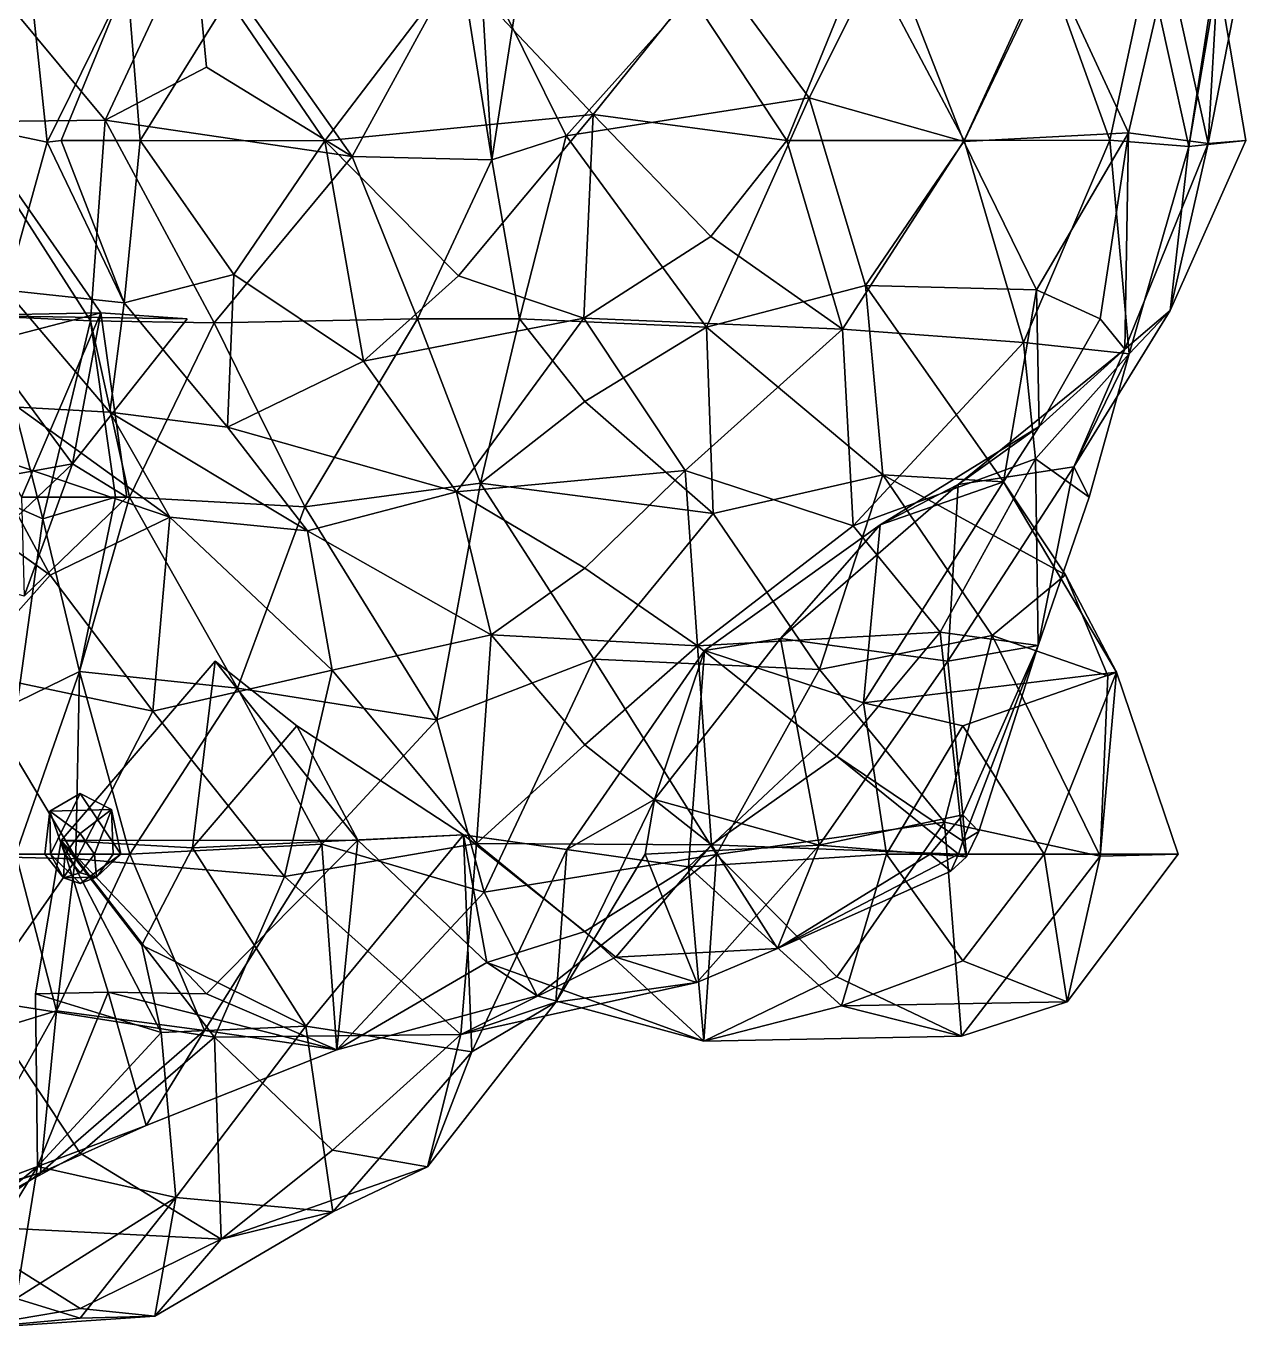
# Model space of a CAD drawing. Extents: x 290034 to 295698, y 4553723 to 4561693.
# Drawn here: x 291414.3 to 291536.2, y 4560765.9 to 4560896.2 of the extents above; entities that cross this region are included whole.
import ezdxf

# ---------------------------------------------------------------- set-up
doc = ezdxf.new("R2010")
doc.units = 0
doc.layers.add('Au_ppm_Pref_-_0_2', color=7, linetype='CONTINUOUS')

msp = doc.modelspace()

# ---------------------------------------------------------------- linework, layer by layer
at = {"layer": 'Au_ppm_Pref_-_0_2'}
for points in [[(291464.56, 4560906.53, 1603.62), (291457.66, 4560902.83, 1597.59), (291460.87, 4560882.8, 1602.89)], [(291464.56, 4560906.53, 1603.62), (291460.87, 4560882.8, 1602.89), (291459.69, 4560902.53, 1609.16)], [(291422.23, 4560886.77, 1595.82), (291431.05, 4560905.6, 1596.09), (291410.88, 4560900.4, 1597.93)], [(291432.34, 4560892.04, 1594.18), (291431.05, 4560905.6, 1596.09), (291422.23, 4560886.77, 1595.82)], [(291431.05, 4560905.6, 1596.09), (291432.34, 4560892.04, 1594.18), (291446.91, 4560883.13, 1596.31)], [(291431.05, 4560905.6, 1596.09), (291446.91, 4560883.13, 1596.31), (291457.66, 4560902.83, 1597.59)], [(291483.16, 4560901.8, 1611.59), (291492.57, 4560888.98, 1612.28), (291500.3, 4560904.43, 1614.29)], [(291500.3, 4560904.43, 1614.29), (291492.57, 4560888.98, 1612.28), (291508.04, 4560884.62, 1615.45)], [(291500.3, 4560904.43, 1614.29), (291508.04, 4560884.62, 1615.45), (291516.58, 4560902.53, 1617.36)], [(291457.66, 4560902.83, 1597.59), (291446.91, 4560883.13, 1596.31), (291460.87, 4560882.8, 1602.89)], [(291480.67, 4560899.36, 1655.04), (291498.04, 4560903.64, 1652.35), (291490.33, 4560884.72, 1654.71)], [(291498.04, 4560903.64, 1652.35), (291508.05, 4560884.72, 1651.17), (291490.33, 4560884.72, 1654.71)], [(291498.04, 4560903.64, 1652.35), (291516.22, 4560902.53, 1649.1), (291508.05, 4560884.72, 1651.17)], [(291396.67, 4560901.01, 1638.07), (291414.53, 4560902.53, 1644.45), (291401.95, 4560887.6, 1641.03)], [(291414.53, 4560902.53, 1644.45), (291416.43, 4560884.57, 1646.39), (291401.95, 4560887.6, 1641.03)], [(291414.53, 4560902.53, 1644.45), (291424.44, 4560900.82, 1650.41), (291416.43, 4560884.57, 1646.39)], [(291444.18, 4560884.68, 1655.48), (291434.5, 4560898.89, 1654.84), (291457.25, 4560901.86, 1655.85)], [(291471, 4560887.33, 1654.74), (291444.18, 4560884.68, 1655.48), (291457.25, 4560901.86, 1655.85)], [(291471, 4560887.33, 1654.74), (291457.25, 4560901.86, 1655.85), (291480.67, 4560899.36, 1655.04)], [(291483.16, 4560901.8, 1611.59), (291459.69, 4560902.53, 1609.16), (291468.28, 4560885.19, 1609.56)], [(291468.28, 4560885.19, 1609.56), (291459.69, 4560902.53, 1609.16), (291460.87, 4560882.8, 1602.89)], [(291483.16, 4560901.8, 1611.59), (291468.28, 4560885.19, 1609.56), (291492.57, 4560888.98, 1612.28)], [(291508.04, 4560884.62, 1615.45), (291524.48, 4560885.5, 1620.81), (291516.58, 4560902.53, 1617.36)], [(291508.05, 4560884.72, 1651.17), (291516.22, 4560902.53, 1649.1), (291522.62, 4560884.77, 1645.82)], [(291516.22, 4560902.53, 1649.1), (291526.44, 4560902.53, 1644.07), (291522.62, 4560884.77, 1645.82)], [(291516.58, 4560902.53, 1617.36), (291524.48, 4560885.5, 1620.81), (291528.43, 4560902.53, 1622.31)], [(291522.62, 4560884.77, 1645.82), (291526.44, 4560902.53, 1644.07), (291530.5, 4560884.11, 1639.61)], [(291528.43, 4560902.53, 1622.31), (291524.48, 4560885.5, 1620.81), (291532.43, 4560884.41, 1627.31)], [(291533.34, 4560902.53, 1639.25), (291530.5, 4560884.11, 1639.61), (291526.44, 4560902.53, 1644.07)], [(291528.43, 4560902.53, 1622.31), (291532.43, 4560884.41, 1627.31), (291535.98, 4560902.53, 1627.37)], [(291530.5, 4560884.11, 1639.61), (291533.34, 4560902.53, 1639.25), (291533.4, 4560901.23, 1633.12)], [(291535.98, 4560902.53, 1627.37), (291532.43, 4560884.41, 1627.31), (291533.4, 4560901.23, 1633.12)], [(291410.88, 4560900.4, 1597.93), (291408, 4560886.59, 1591.91), (291422.23, 4560886.77, 1595.82)], [(291424.44, 4560900.82, 1650.41), (291417.83, 4560884.72, 1651.13), (291416.43, 4560884.57, 1646.39)], [(291424.44, 4560900.82, 1650.41), (291425.73, 4560884.72, 1654.25), (291417.83, 4560884.72, 1651.13)], [(291424.44, 4560900.82, 1650.41), (291434.5, 4560898.89, 1654.84), (291425.73, 4560884.72, 1654.25)], [(291536.21, 4560884.72, 1633.31), (291530.5, 4560884.11, 1639.61), (291533.4, 4560901.23, 1633.12)], [(291532.43, 4560884.41, 1627.31), (291536.21, 4560884.72, 1633.31), (291533.4, 4560901.23, 1633.12)], [(291434.5, 4560898.89, 1654.84), (291444.18, 4560884.68, 1655.48), (291425.73, 4560884.72, 1654.25)], [(291471, 4560887.33, 1654.74), (291480.67, 4560899.36, 1655.04), (291490.33, 4560884.72, 1654.71)], [(291432.34, 4560892.04, 1594.18), (291422.23, 4560886.77, 1595.82), (291446.91, 4560883.13, 1596.31)], [(291468.28, 4560885.19, 1609.56), (291482.3, 4560866.08, 1609.77), (291492.57, 4560888.98, 1612.28)], [(291498.19, 4560870.24, 1613.04), (291492.57, 4560888.98, 1612.28), (291482.3, 4560866.08, 1609.77)], [(291492.57, 4560888.98, 1612.28), (291498.19, 4560870.24, 1613.04), (291508.04, 4560884.62, 1615.45)], [(291412.33, 4560869.77, 1643.4), (291401.95, 4560887.6, 1641.03), (291416.43, 4560884.57, 1646.39)], [(291471, 4560887.33, 1654.74), (291457.54, 4560871.21, 1655.64), (291444.18, 4560884.68, 1655.48)], [(291471, 4560887.33, 1654.74), (291470.07, 4560866.97, 1653.91), (291457.54, 4560871.21, 1655.64)], [(291471, 4560887.33, 1654.74), (291482.73, 4560875.12, 1654.33), (291470.07, 4560866.97, 1653.91)], [(291471, 4560887.33, 1654.74), (291490.33, 4560884.72, 1654.71), (291482.73, 4560875.12, 1654.33)], [(291422.23, 4560886.77, 1595.82), (291408, 4560886.59, 1591.91), (291420.76, 4560866.71, 1591.39)], [(291410.81, 4560867.18, 1585.16), (291420.76, 4560866.71, 1591.39), (291408, 4560886.59, 1591.91)], [(291422.23, 4560886.77, 1595.82), (291420.76, 4560866.71, 1591.39), (291433.12, 4560866.52, 1597.5)], [(291422.23, 4560886.77, 1595.82), (291433.12, 4560866.52, 1597.5), (291446.91, 4560883.13, 1596.31)], [(291409.18, 4560885.58, 1604.15), (291405.37, 4560863.24, 1607.5), (291421.78, 4560867.51, 1604.08)], [(291409.18, 4560885.58, 1604.15), (291421.78, 4560867.51, 1604.08), (291408, 4560867.23, 1597.5)], [(291412.33, 4560869.77, 1643.4), (291416.43, 4560884.57, 1646.39), (291424.11, 4560868.51, 1650.5)], [(291417.83, 4560884.72, 1651.13), (291424.11, 4560868.51, 1650.5), (291416.43, 4560884.57, 1646.39)], [(291424.11, 4560868.51, 1650.5), (291417.83, 4560884.72, 1651.13), (291425.73, 4560884.72, 1654.25)], [(291424.11, 4560868.51, 1650.5), (291425.73, 4560884.72, 1654.25), (291435.08, 4560871.33, 1654.3)], [(291444.18, 4560884.68, 1655.48), (291435.08, 4560871.33, 1654.3), (291425.73, 4560884.72, 1654.25)], [(291444.18, 4560884.68, 1655.48), (291448.03, 4560862.68, 1654), (291435.08, 4560871.33, 1654.3)], [(291444.18, 4560884.68, 1655.48), (291457.54, 4560871.21, 1655.64), (291448.03, 4560862.68, 1654)], [(291468.28, 4560885.19, 1609.56), (291460.87, 4560882.8, 1602.89), (291463.63, 4560866.9, 1606.68)], [(291468.28, 4560885.19, 1609.56), (291463.63, 4560866.9, 1606.68), (291482.3, 4560866.08, 1609.77)], [(291482.73, 4560875.12, 1654.33), (291490.33, 4560884.72, 1654.71), (291495.89, 4560865.89, 1651.51)], [(291490.33, 4560884.72, 1654.71), (291508.05, 4560884.72, 1651.17), (291495.89, 4560865.89, 1651.51)], [(291495.89, 4560865.89, 1651.51), (291508.05, 4560884.72, 1651.17), (291513.99, 4560864.53, 1646.88)], [(291515.3, 4560869.81, 1617.18), (291508.04, 4560884.62, 1615.45), (291498.19, 4560870.24, 1613.04)], [(291524.48, 4560885.5, 1620.81), (291508.04, 4560884.62, 1615.45), (291515.3, 4560869.81, 1617.18)], [(291508.05, 4560884.72, 1651.17), (291522.62, 4560884.77, 1645.82), (291513.99, 4560864.53, 1646.88)], [(291522.62, 4560884.77, 1645.82), (291524.54, 4560863.42, 1640.42), (291513.99, 4560864.53, 1646.88)], [(291521.64, 4560866.9, 1621.44), (291524.48, 4560885.5, 1620.81), (291515.3, 4560869.81, 1617.18)], [(291524.48, 4560885.5, 1620.81), (291521.64, 4560866.9, 1621.44), (291524.12, 4560863.88, 1626.23)], [(291524.54, 4560863.42, 1640.42), (291522.62, 4560884.77, 1645.82), (291530.5, 4560884.11, 1639.61)], [(291532.43, 4560884.41, 1627.31), (291524.48, 4560885.5, 1620.81), (291524.12, 4560863.88, 1626.23)], [(291532.43, 4560884.41, 1627.31), (291524.12, 4560863.88, 1626.23), (291528.64, 4560867.74, 1633.27)], [(291532.43, 4560884.41, 1627.31), (291528.64, 4560867.74, 1633.27), (291536.21, 4560884.72, 1633.31)], [(291536.21, 4560884.72, 1633.31), (291528.64, 4560867.74, 1633.27), (291530.5, 4560884.11, 1639.61)], [(291433.12, 4560866.52, 1597.5), (291453.44, 4560866.9, 1602.41), (291446.91, 4560883.13, 1596.31)], [(291453.44, 4560866.9, 1602.41), (291460.87, 4560882.8, 1602.89), (291446.91, 4560883.13, 1596.31)], [(291530.5, 4560884.11, 1639.61), (291528.64, 4560867.74, 1633.27), (291524.54, 4560863.42, 1640.42)], [(291453.44, 4560866.9, 1602.41), (291463.63, 4560866.9, 1606.68), (291460.87, 4560882.8, 1602.89)], [(291470.07, 4560866.97, 1653.91), (291482.73, 4560875.12, 1654.33), (291495.89, 4560865.89, 1651.51)], [(291434.46, 4560856.09, 1649.8), (291424.11, 4560868.51, 1650.5), (291435.08, 4560871.33, 1654.3)], [(291434.46, 4560856.09, 1649.8), (291435.08, 4560871.33, 1654.3), (291448.03, 4560862.68, 1654)], [(291457.54, 4560871.21, 1655.64), (291470.07, 4560866.97, 1653.91), (291448.03, 4560862.68, 1654)], [(291482.3, 4560866.08, 1609.77), (291499.93, 4560851.33, 1608.83), (291498.19, 4560870.24, 1613.04)], [(291499.93, 4560851.33, 1608.83), (291511.99, 4560850.62, 1615.31), (291498.19, 4560870.24, 1613.04)], [(291498.19, 4560870.24, 1613.04), (291511.99, 4560850.62, 1615.31), (291515.3, 4560869.81, 1617.18)], [(291413.5, 4560858.08, 1639.25), (291412.33, 4560869.77, 1643.4), (291422.69, 4560857.59, 1643.75)], [(291422.69, 4560857.59, 1643.75), (291412.33, 4560869.77, 1643.4), (291424.11, 4560868.51, 1650.5)], [(291515.3, 4560869.81, 1617.18), (291511.99, 4560850.62, 1615.31), (291515.54, 4560856.14, 1621.44)], [(291515.54, 4560856.14, 1621.44), (291521.64, 4560866.9, 1621.44), (291515.3, 4560869.81, 1617.18)], [(291421.78, 4560867.51, 1604.08), (291405.37, 4560863.24, 1607.5), (291413.86, 4560849.08, 1606.78)], [(291421.78, 4560867.51, 1604.08), (291430.42, 4560866.9, 1598.58), (291408, 4560867.23, 1597.5)], [(291421.78, 4560867.51, 1604.08), (291413.86, 4560849.08, 1606.78), (291424.39, 4560849.08, 1603.62)], [(291421.78, 4560867.51, 1604.08), (291424.39, 4560849.08, 1603.62), (291418.95, 4560852.44, 1599.17)], [(291421.78, 4560867.51, 1604.08), (291418.95, 4560852.44, 1599.17), (291430.42, 4560866.9, 1598.58)], [(291422.69, 4560857.59, 1643.75), (291424.11, 4560868.51, 1650.5), (291434.46, 4560856.09, 1649.8)], [(291519.01, 4560852.11, 1633.55), (291524.54, 4560863.42, 1640.42), (291528.64, 4560867.74, 1633.27)], [(291519.01, 4560852.11, 1633.55), (291528.64, 4560867.74, 1633.27), (291524.12, 4560863.88, 1626.23)], [(291408, 4560867.23, 1597.5), (291418.95, 4560852.44, 1599.17), (291394.9, 4560848.06, 1599.74)], [(291430.42, 4560866.9, 1598.58), (291418.95, 4560852.44, 1599.17), (291408, 4560867.23, 1597.5)], [(291409.7, 4560849.71, 1579.78), (291416.01, 4560846.92, 1586.23), (291410.81, 4560867.18, 1585.16)], [(291416.01, 4560846.92, 1586.23), (291420.76, 4560866.71, 1591.39), (291410.81, 4560867.18, 1585.16)], [(291423.26, 4560849.08, 1591.74), (291420.76, 4560866.71, 1591.39), (291416.01, 4560846.92, 1586.23)], [(291433.12, 4560866.52, 1597.5), (291420.76, 4560866.71, 1591.39), (291424.67, 4560849.08, 1597.25)], [(291423.26, 4560849.08, 1591.74), (291424.67, 4560849.08, 1597.25), (291420.76, 4560866.71, 1591.39)], [(291433.12, 4560866.52, 1597.5), (291424.67, 4560849.08, 1597.25), (291442.17, 4560848.13, 1599.22)], [(291453.44, 4560866.9, 1602.41), (291433.12, 4560866.52, 1597.5), (291442.17, 4560848.13, 1599.22)], [(291453.44, 4560866.9, 1602.41), (291442.17, 4560848.13, 1599.22), (291459.74, 4560850.48, 1602.27)], [(291448.03, 4560862.68, 1654), (291470.07, 4560866.97, 1653.91), (291457.33, 4560849.62, 1650.8)], [(291453.44, 4560866.9, 1602.41), (291459.74, 4560850.48, 1602.27), (291463.63, 4560866.9, 1606.68)], [(291480.19, 4560851.75, 1650.1), (291457.33, 4560849.62, 1650.8), (291470.07, 4560866.97, 1653.91)], [(291459.74, 4560850.48, 1602.27), (291470.14, 4560858.64, 1606.37), (291463.63, 4560866.9, 1606.68)], [(291482.3, 4560866.08, 1609.77), (291463.63, 4560866.9, 1606.68), (291470.14, 4560858.64, 1606.37)], [(291480.19, 4560851.75, 1650.1), (291470.07, 4560866.97, 1653.91), (291495.89, 4560865.89, 1651.51)], [(291515.54, 4560856.14, 1621.44), (291524.12, 4560863.88, 1626.23), (291521.64, 4560866.9, 1621.44)], [(291482.99, 4560847.48, 1605.96), (291482.3, 4560866.08, 1609.77), (291470.14, 4560858.64, 1606.37)], [(291495.89, 4560865.89, 1651.51), (291496.97, 4560846.23, 1646.1), (291480.19, 4560851.75, 1650.1)], [(291482.3, 4560866.08, 1609.77), (291482.99, 4560847.48, 1605.96), (291499.93, 4560851.33, 1608.83)], [(291495.89, 4560865.89, 1651.51), (291513.99, 4560864.53, 1646.88), (291496.97, 4560846.23, 1646.1)], [(291515.2, 4560852.91, 1643.95), (291496.97, 4560846.23, 1646.1), (291513.99, 4560864.53, 1646.88)], [(291524.12, 4560863.88, 1626.23), (291515.54, 4560856.14, 1621.44), (291507.46, 4560850.35, 1627.16)], [(291507.46, 4560850.35, 1627.16), (291519.01, 4560852.11, 1633.55), (291524.12, 4560863.88, 1626.23)], [(291515.2, 4560852.91, 1643.95), (291513.99, 4560864.53, 1646.88), (291524.54, 4560863.42, 1640.42)], [(291457.33, 4560849.62, 1650.8), (291434.46, 4560856.09, 1649.8), (291448.03, 4560862.68, 1654)], [(291520.55, 4560849.08, 1639.25), (291515.2, 4560852.91, 1643.95), (291524.54, 4560863.42, 1640.42)], [(291519.01, 4560852.11, 1633.55), (291520.55, 4560849.08, 1639.25), (291524.54, 4560863.42, 1640.42)], [(291482.99, 4560847.48, 1605.96), (291470.14, 4560858.64, 1606.37), (291459.74, 4560850.48, 1602.27)], [(291410.19, 4560853.35, 1636.39), (291413.5, 4560858.08, 1639.25), (291428.69, 4560847.09, 1640.08)], [(291413.5, 4560858.08, 1639.25), (291422.69, 4560857.59, 1643.75), (291428.69, 4560847.09, 1640.08)], [(291428.69, 4560847.09, 1640.08), (291422.69, 4560857.59, 1643.75), (291442.45, 4560845.73, 1645.95)], [(291422.69, 4560857.59, 1643.75), (291434.46, 4560856.09, 1649.8), (291442.45, 4560845.73, 1645.95)], [(291442.45, 4560845.73, 1645.95), (291434.46, 4560856.09, 1649.8), (291457.33, 4560849.62, 1650.8)], [(291511.99, 4560850.62, 1615.31), (291499.68, 4560846.33, 1621.89), (291515.54, 4560856.14, 1621.44)], [(291515.54, 4560856.14, 1621.44), (291499.68, 4560846.33, 1621.89), (291507.46, 4560850.35, 1627.16)], [(291401.93, 4560851.84, 1632.61), (291410.19, 4560853.35, 1636.39), (291416.73, 4560841.29, 1634.49)], [(291416.73, 4560841.29, 1634.49), (291410.19, 4560853.35, 1636.39), (291428.69, 4560847.09, 1640.08)], [(291407.14, 4560841.21, 1601), (291394.9, 4560848.06, 1599.74), (291418.95, 4560852.44, 1599.17)], [(291401.93, 4560851.84, 1632.61), (291416.73, 4560841.29, 1634.49), (291408.14, 4560831.69, 1631.36)], [(291414.12, 4560839.21, 1603.62), (291407.14, 4560841.21, 1601), (291418.95, 4560852.44, 1599.17)], [(291424.39, 4560849.08, 1603.62), (291414.12, 4560839.21, 1603.62), (291418.95, 4560852.44, 1599.17)], [(291505.67, 4560835.6, 1642.68), (291496.97, 4560846.23, 1646.1), (291515.2, 4560852.91, 1643.95)], [(291505.67, 4560835.6, 1642.68), (291515.2, 4560852.91, 1643.95), (291515.46, 4560834.28, 1639.25)], [(291506.43, 4560832.72, 1633.83), (291515.46, 4560834.28, 1639.25), (291519.01, 4560852.11, 1633.55)], [(291506.43, 4560832.72, 1633.83), (291519.01, 4560852.11, 1633.55), (291507.46, 4560850.35, 1627.16)], [(291515.46, 4560834.28, 1639.25), (291515.2, 4560852.91, 1643.95), (291520.55, 4560849.08, 1639.25)], [(291515.46, 4560834.28, 1639.25), (291520.55, 4560849.08, 1639.25), (291519.01, 4560852.11, 1633.55)], [(291457.33, 4560849.62, 1650.8), (291480.19, 4560851.75, 1650.1), (291470.14, 4560842.01, 1647.55)], [(291481.41, 4560834.23, 1643.64), (291470.14, 4560842.01, 1647.55), (291480.19, 4560851.75, 1650.1)], [(291481.41, 4560834.23, 1643.64), (291480.19, 4560851.75, 1650.1), (291496.97, 4560846.23, 1646.1)], [(291493.61, 4560831.87, 1604.52), (291499.93, 4560851.33, 1608.83), (291482.99, 4560847.48, 1605.96)], [(291493.61, 4560831.87, 1604.52), (291510.84, 4560835.29, 1606.85), (291499.93, 4560851.33, 1608.83)], [(291523.27, 4560831.63, 1615.96), (291498, 4560828.54, 1617.66), (291511.99, 4560850.62, 1615.31)], [(291511.99, 4560850.62, 1615.31), (291498, 4560828.54, 1617.66), (291499.68, 4560846.33, 1621.89)], [(291518.19, 4560841.35, 1611.03), (291511.99, 4560850.62, 1615.31), (291499.93, 4560851.33, 1608.83)], [(291510.84, 4560835.29, 1606.85), (291518.19, 4560841.35, 1611.03), (291499.93, 4560851.33, 1608.83)], [(291518.19, 4560841.35, 1611.03), (291523.27, 4560831.63, 1615.96), (291511.99, 4560850.62, 1615.31)], [(291413.47, 4560828.65, 1584.81), (291416.01, 4560846.92, 1586.23), (291409.7, 4560849.71, 1579.78)], [(291442.17, 4560848.13, 1599.22), (291455.35, 4560826.86, 1600.17), (291459.74, 4560850.48, 1602.27)], [(291457.33, 4560849.62, 1650.8), (291460.79, 4560835.35, 1643.81), (291442.45, 4560845.73, 1645.95)], [(291455.35, 4560826.86, 1600.17), (291471.07, 4560832.93, 1602.46), (291459.74, 4560850.48, 1602.27)], [(291457.33, 4560849.62, 1650.8), (291470.14, 4560842.01, 1647.55), (291460.79, 4560835.35, 1643.81)], [(291471.07, 4560832.93, 1602.46), (291482.99, 4560847.48, 1605.96), (291459.74, 4560850.48, 1602.27)], [(291506.43, 4560832.72, 1633.83), (291507.46, 4560850.35, 1627.16), (291489.69, 4560834.99, 1628.64)], [(291507.46, 4560850.35, 1627.16), (291499.68, 4560846.33, 1621.89), (291489.69, 4560834.99, 1628.64)], [(291413.86, 4560849.08, 1606.78), (291414.12, 4560839.21, 1603.62), (291424.39, 4560849.08, 1603.62)], [(291423.26, 4560849.08, 1591.74), (291416.01, 4560846.92, 1586.23), (291419.66, 4560831.69, 1592.01)], [(291419.66, 4560831.69, 1592.01), (291435.45, 4560830.01, 1596.99), (291424.67, 4560849.08, 1597.25)], [(291424.67, 4560849.08, 1597.25), (291423.26, 4560849.08, 1591.74), (291419.66, 4560831.69, 1592.01)], [(291435.45, 4560830.01, 1596.99), (291442.17, 4560848.13, 1599.22), (291424.67, 4560849.08, 1597.25)], [(291435.45, 4560830.01, 1596.99), (291455.35, 4560826.86, 1600.17), (291442.17, 4560848.13, 1599.22)], [(291419.66, 4560831.69, 1592.01), (291416.01, 4560846.92, 1586.23), (291413.47, 4560828.65, 1584.81)], [(291416.73, 4560841.29, 1634.49), (291428.69, 4560847.09, 1640.08), (291427, 4560827.73, 1634.38)], [(291444.91, 4560831.81, 1639.18), (291427, 4560827.73, 1634.38), (291428.69, 4560847.09, 1640.08)], [(291444.91, 4560831.81, 1639.18), (291428.69, 4560847.09, 1640.08), (291442.45, 4560845.73, 1645.95)], [(291493.61, 4560831.87, 1604.52), (291482.99, 4560847.48, 1605.96), (291471.07, 4560832.93, 1602.46)], [(291442.45, 4560845.73, 1645.95), (291460.79, 4560835.35, 1643.81), (291444.91, 4560831.81, 1639.18)], [(291505.67, 4560835.6, 1642.68), (291481.41, 4560834.23, 1643.64), (291496.97, 4560846.23, 1646.1)], [(291482.12, 4560833.77, 1620.92), (291489.69, 4560834.99, 1628.64), (291499.68, 4560846.33, 1621.89)], [(291482.12, 4560833.77, 1620.92), (291499.68, 4560846.33, 1621.89), (291498, 4560828.54, 1617.66)], [(291481.41, 4560834.23, 1643.64), (291460.79, 4560835.35, 1643.81), (291470.14, 4560842.01, 1647.55)], [(291427, 4560827.73, 1634.38), (291408.14, 4560831.69, 1631.36), (291416.73, 4560841.29, 1634.49)], [(291522.42, 4560831.26, 1609.56), (291518.19, 4560841.35, 1611.03), (291510.84, 4560835.29, 1606.85)], [(291518.19, 4560841.35, 1611.03), (291522.42, 4560831.26, 1609.56), (291523.27, 4560831.63, 1615.96)], [(291459.32, 4560814.49, 1638.62), (291444.91, 4560831.81, 1639.18), (291460.79, 4560835.35, 1643.81)], [(291459.32, 4560814.49, 1638.62), (291460.79, 4560835.35, 1643.81), (291470.14, 4560824.34, 1641.56)], [(291481.41, 4560834.23, 1643.64), (291470.14, 4560824.34, 1641.56), (291460.79, 4560835.35, 1643.81)], [(291493.56, 4560814.35, 1633.8), (291489.69, 4560834.99, 1628.64), (291477.1, 4560818.91, 1628.22)], [(291482.12, 4560833.77, 1620.92), (291477.1, 4560818.91, 1628.22), (291489.69, 4560834.99, 1628.64)], [(291495.33, 4560823.21, 1641.94), (291481.41, 4560834.23, 1643.64), (291505.67, 4560835.6, 1642.68)], [(291493.56, 4560814.35, 1633.8), (291506.43, 4560832.72, 1633.83), (291489.69, 4560834.99, 1628.64)], [(291506.08, 4560816.62, 1605.55), (291510.84, 4560835.29, 1606.85), (291493.61, 4560831.87, 1604.52)], [(291495.33, 4560823.21, 1641.94), (291505.67, 4560835.6, 1642.68), (291507.93, 4560814.74, 1639.69)], [(291515.46, 4560834.28, 1639.25), (291507.93, 4560814.74, 1639.69), (291505.67, 4560835.6, 1642.68)], [(291506.08, 4560816.62, 1605.55), (291521.66, 4560813.25, 1609.3), (291510.84, 4560835.29, 1606.85)], [(291510.84, 4560835.29, 1606.85), (291521.66, 4560813.25, 1609.3), (291522.42, 4560831.26, 1609.56)], [(291482.12, 4560833.77, 1620.92), (291480.53, 4560812.16, 1616.4), (291468.35, 4560813.89, 1621.34)], [(291468.35, 4560813.89, 1621.34), (291477.1, 4560818.91, 1628.22), (291482.12, 4560833.77, 1620.92)], [(291481.41, 4560834.23, 1643.64), (291482.81, 4560814.38, 1641.05), (291470.14, 4560824.34, 1641.56)], [(291498, 4560828.54, 1617.66), (291480.53, 4560812.16, 1616.4), (291482.12, 4560833.77, 1620.92)], [(291495.33, 4560823.21, 1641.94), (291482.81, 4560814.38, 1641.05), (291481.41, 4560834.23, 1643.64)], [(291515.46, 4560834.28, 1639.25), (291506.43, 4560832.72, 1633.83), (291507.93, 4560817.36, 1637.95)], [(291515.46, 4560834.28, 1639.25), (291509.53, 4560815.7, 1639.25), (291507.93, 4560814.74, 1639.69)], [(291515.46, 4560834.28, 1639.25), (291507.93, 4560817.36, 1637.95), (291509.53, 4560815.7, 1639.25)], [(291430.94, 4560814.07, 1616.3), (291433.21, 4560832.73, 1609.4), (291417.84, 4560814.81, 1609.23)], [(291433.21, 4560832.73, 1609.4), (291447.48, 4560814.83, 1608.98), (291417.84, 4560814.81, 1609.23)], [(291430.94, 4560814.07, 1616.3), (291441.39, 4560826.25, 1615.5), (291433.21, 4560832.73, 1609.4)], [(291441.39, 4560826.25, 1615.5), (291447.48, 4560814.83, 1608.98), (291433.21, 4560832.73, 1609.4)], [(291455.35, 4560826.86, 1600.17), (291460.11, 4560809.63, 1601.13), (291471.07, 4560832.93, 1602.46)], [(291460.11, 4560809.63, 1601.13), (291483.32, 4560813.39, 1603.49), (291471.07, 4560832.93, 1602.46)], [(291471.07, 4560832.93, 1602.46), (291483.32, 4560813.39, 1603.49), (291493.61, 4560831.87, 1604.52)], [(291493.56, 4560814.35, 1633.8), (291507.93, 4560817.36, 1637.95), (291506.43, 4560832.72, 1633.83)], [(291408.14, 4560831.69, 1631.36), (291419.37, 4560812.96, 1631.58), (291400.29, 4560813.44, 1630.61)], [(291408.14, 4560831.69, 1631.36), (291427, 4560827.73, 1634.38), (291419.37, 4560812.96, 1631.58)], [(291419.28, 4560813.44, 1591.74), (291419.66, 4560831.69, 1592.01), (291413.29, 4560813.44, 1586.94)], [(291419.66, 4560831.69, 1592.01), (291413.47, 4560828.65, 1584.81), (291413.29, 4560813.44, 1586.94)], [(291419.28, 4560813.44, 1591.74), (291424.7, 4560813.44, 1595.34), (291419.66, 4560831.69, 1592.01)], [(291424.7, 4560813.44, 1595.34), (291435.45, 4560830.01, 1596.99), (291419.66, 4560831.69, 1592.01)], [(291440.14, 4560811.2, 1634.71), (291427, 4560827.73, 1634.38), (291444.91, 4560831.81, 1639.18)], [(291459.32, 4560814.49, 1638.62), (291440.14, 4560811.2, 1634.71), (291444.91, 4560831.81, 1639.18)], [(291506.08, 4560816.62, 1605.55), (291493.61, 4560831.87, 1604.52), (291483.32, 4560813.39, 1603.49)], [(291507.93, 4560826.26, 1619.77), (291498, 4560828.54, 1617.66), (291523.27, 4560831.63, 1615.96)], [(291516.05, 4560813.44, 1619.32), (291507.93, 4560826.26, 1619.77), (291523.27, 4560831.63, 1615.96)], [(291529.45, 4560813.44, 1615.5), (291516.05, 4560813.44, 1619.32), (291523.27, 4560831.63, 1615.96)], [(291523.27, 4560831.63, 1615.96), (291521.66, 4560813.25, 1609.3), (291529.45, 4560813.44, 1615.5)], [(291521.66, 4560813.25, 1609.3), (291523.27, 4560831.63, 1615.96), (291522.42, 4560831.26, 1609.56)], [(291443.89, 4560814.45, 1598.75), (291435.45, 4560830.01, 1596.99), (291424.7, 4560813.44, 1595.34)], [(291443.89, 4560814.45, 1598.75), (291455.35, 4560826.86, 1600.17), (291435.45, 4560830.01, 1596.99)], [(291498, 4560828.54, 1617.66), (291500.29, 4560813.44, 1619.1), (291480.53, 4560812.16, 1616.4)], [(291500.29, 4560813.44, 1619.1), (291498, 4560828.54, 1617.66), (291507.93, 4560826.26, 1619.77)], [(291440.14, 4560811.2, 1634.71), (291419.37, 4560812.96, 1631.58), (291427, 4560827.73, 1634.38)], [(291441.39, 4560826.25, 1615.5), (291430.94, 4560814.07, 1616.3), (291458.03, 4560815.37, 1615.37)], [(291441.39, 4560826.25, 1615.5), (291458.03, 4560815.37, 1615.37), (291447.48, 4560814.83, 1608.98)], [(291443.89, 4560814.45, 1598.75), (291460.11, 4560809.63, 1601.13), (291455.35, 4560826.86, 1600.17)], [(291500.29, 4560813.44, 1619.1), (291507.93, 4560826.26, 1619.77), (291516.05, 4560813.44, 1619.32)], [(291470.14, 4560824.34, 1641.56), (291482.81, 4560814.38, 1641.05), (291459.32, 4560814.49, 1638.62)], [(291495.33, 4560823.21, 1641.94), (291507.49, 4560813.44, 1639.46), (291482.81, 4560814.38, 1641.05)], [(291495.33, 4560823.21, 1641.94), (291507.93, 4560814.74, 1639.69), (291507.49, 4560813.44, 1639.46)], [(291416.7, 4560817.74, 1526.41), (291416.76, 4560813.44, 1525), (291419.74, 4560819.5, 1524.39)], [(291422.87, 4560817.88, 1526.41), (291416.7, 4560817.74, 1526.41), (291419.74, 4560819.5, 1524.39)], [(291419.74, 4560819.5, 1524.39), (291416.76, 4560813.44, 1525), (291423.79, 4560813.44, 1524.5)], [(291422.87, 4560817.88, 1526.41), (291419.74, 4560819.5, 1524.39), (291423.79, 4560813.44, 1524.5)], [(291467.27, 4560798.64, 1627.95), (291476.18, 4560813.44, 1630.47), (291477.1, 4560818.91, 1628.22)], [(291468.35, 4560813.89, 1621.34), (291467.27, 4560798.64, 1627.95), (291477.1, 4560818.91, 1628.22)], [(291493.56, 4560814.35, 1633.8), (291477.1, 4560818.91, 1628.22), (291476.18, 4560813.44, 1630.47)], [(291416.2, 4560813.44, 1526.41), (291416.7, 4560817.74, 1526.41), (291418.19, 4560813.44, 1527.14)], [(291416.7, 4560817.74, 1526.41), (291416.2, 4560813.44, 1526.41), (291416.76, 4560813.44, 1525)], [(291416.7, 4560817.74, 1526.41), (291422.87, 4560817.88, 1526.41), (291419.74, 4560815.5, 1527.09)], [(291416.7, 4560817.74, 1526.41), (291419.74, 4560815.5, 1527.09), (291418.19, 4560813.44, 1527.14)], [(291421.15, 4560813.44, 1527.07), (291419.74, 4560815.5, 1527.09), (291422.87, 4560817.88, 1526.41)], [(291421.15, 4560813.44, 1527.07), (291422.87, 4560817.88, 1526.41), (291423.02, 4560813.44, 1526.41)], [(291423.02, 4560813.44, 1526.41), (291422.87, 4560817.88, 1526.41), (291423.79, 4560813.44, 1524.5)], [(291493.56, 4560814.35, 1633.8), (291504.66, 4560813.44, 1637.71), (291507.93, 4560817.36, 1637.95)], [(291504.66, 4560813.44, 1637.71), (291508.3, 4560813.16, 1639.25), (291507.93, 4560817.36, 1637.95)], [(291509.53, 4560815.7, 1639.25), (291507.93, 4560817.36, 1637.95), (291508.3, 4560813.16, 1639.25)], [(291421.15, 4560813.44, 1527.07), (291418.19, 4560813.44, 1527.14), (291419.74, 4560815.5, 1527.09)], [(291430.94, 4560814.07, 1616.3), (291442.28, 4560796.25, 1615.92), (291458.03, 4560815.37, 1615.37)], [(291442.28, 4560796.25, 1615.92), (291458.85, 4560793.7, 1621.14), (291458.03, 4560815.37, 1615.37)], [(291447.48, 4560814.83, 1608.98), (291458.03, 4560815.37, 1615.37), (291460.35, 4560802.62, 1608.55)], [(291460.35, 4560802.62, 1608.55), (291458.03, 4560815.37, 1615.37), (291470.14, 4560805.71, 1612.14)], [(291470.14, 4560805.71, 1612.14), (291458.03, 4560815.37, 1615.37), (291480.53, 4560812.16, 1616.4)], [(291458.03, 4560815.37, 1615.37), (291458.85, 4560793.7, 1621.14), (291468.35, 4560813.89, 1621.34)], [(291458.03, 4560815.37, 1615.37), (291468.35, 4560813.89, 1621.34), (291480.53, 4560812.16, 1616.4)], [(291506.08, 4560816.62, 1605.55), (291483.32, 4560813.39, 1603.49), (291495.33, 4560801.17, 1605.47)], [(291506.08, 4560816.62, 1605.55), (291495.33, 4560801.17, 1605.47), (291507.79, 4560795.26, 1609.46)], [(291507.79, 4560795.26, 1609.46), (291521.66, 4560813.25, 1609.3), (291506.08, 4560816.62, 1605.55)], [(291509.53, 4560815.7, 1639.25), (291508.3, 4560813.16, 1639.25), (291507.93, 4560814.74, 1639.69)], [(291427.81, 4560795.63, 1611.69), (291417.84, 4560814.81, 1609.23), (291415.26, 4560799.49, 1609.56)], [(291415.26, 4560799.49, 1609.56), (291417.84, 4560814.81, 1609.23), (291422.54, 4560799.64, 1606.28)], [(291417.84, 4560814.81, 1609.23), (291447.48, 4560814.83, 1608.98), (291432.34, 4560799.47, 1608.27)], [(291425.9, 4560804.33, 1615.5), (291430.94, 4560814.07, 1616.3), (291417.84, 4560814.81, 1609.23)], [(291425.9, 4560804.33, 1615.5), (291417.84, 4560814.81, 1609.23), (291427.81, 4560795.63, 1611.69)], [(291417.84, 4560814.81, 1609.23), (291432.34, 4560799.47, 1608.27), (291422.54, 4560799.64, 1606.28)], [(291443.89, 4560814.45, 1598.75), (291424.7, 4560813.44, 1595.34), (291432.15, 4560795.83, 1597.93)], [(291430.94, 4560814.07, 1616.3), (291425.9, 4560804.33, 1615.5), (291442.28, 4560796.25, 1615.92)], [(291445.37, 4560793.9, 1603.71), (291443.89, 4560814.45, 1598.75), (291432.15, 4560795.83, 1597.93)], [(291445.37, 4560793.9, 1603.71), (291432.34, 4560799.47, 1608.27), (291447.48, 4560814.83, 1608.98)], [(291459.32, 4560814.49, 1638.62), (291457.77, 4560795.43, 1633.42), (291440.14, 4560811.2, 1634.71)], [(291443.89, 4560814.45, 1598.75), (291445.37, 4560793.9, 1603.71), (291460.11, 4560809.63, 1601.13)], [(291447.48, 4560814.83, 1608.98), (291460.35, 4560802.62, 1608.55), (291445.37, 4560793.9, 1603.71)], [(291459.32, 4560814.49, 1638.62), (291473.26, 4560803.15, 1638.22), (291457.77, 4560795.43, 1633.42)], [(291473.26, 4560803.15, 1638.22), (291459.32, 4560814.49, 1638.62), (291482.81, 4560814.38, 1641.05)], [(291489.4, 4560804.01, 1639.25), (291473.26, 4560803.15, 1638.22), (291482.81, 4560814.38, 1641.05)], [(291493.56, 4560814.35, 1633.8), (291476.18, 4560813.44, 1630.47), (291481.35, 4560800.62, 1634.33)], [(291493.56, 4560814.35, 1633.8), (291481.35, 4560800.62, 1634.33), (291489.4, 4560804.01, 1639.25)], [(291507.49, 4560813.44, 1639.46), (291489.4, 4560804.01, 1639.25), (291482.81, 4560814.38, 1641.05)], [(291504.66, 4560813.44, 1637.71), (291493.56, 4560814.35, 1633.8), (291489.4, 4560804.01, 1639.25)], [(291507.49, 4560813.44, 1639.46), (291507.93, 4560814.74, 1639.69), (291508.3, 4560813.16, 1639.25)], [(291409.51, 4560798.89, 1631.11), (291400.29, 4560813.44, 1630.61), (291419.37, 4560812.96, 1631.58)], [(291417.36, 4560797.78, 1592.54), (291413.29, 4560813.44, 1586.94), (291408.79, 4560795.2, 1585.78)], [(291419.37, 4560812.96, 1631.58), (291433.15, 4560795.17, 1632.31), (291409.51, 4560798.89, 1631.11)], [(291419.28, 4560813.44, 1591.74), (291413.29, 4560813.44, 1586.94), (291417.36, 4560797.78, 1592.54)], [(291418.05, 4560811.06, 1526.41), (291416.2, 4560813.44, 1526.41), (291418.19, 4560813.44, 1527.14)], [(291416.2, 4560813.44, 1526.41), (291418.05, 4560811.06, 1526.41), (291416.76, 4560813.44, 1525)], [(291418.05, 4560811.06, 1526.41), (291419.74, 4560810.49, 1525.42), (291416.76, 4560813.44, 1525)], [(291423.79, 4560813.44, 1524.5), (291416.76, 4560813.44, 1525), (291419.74, 4560810.49, 1525.42)], [(291432.15, 4560795.83, 1597.93), (291424.7, 4560813.44, 1595.34), (291417.36, 4560797.78, 1592.54)], [(291417.36, 4560797.78, 1592.54), (291424.7, 4560813.44, 1595.34), (291419.28, 4560813.44, 1591.74)], [(291418.05, 4560811.06, 1526.41), (291418.19, 4560813.44, 1527.14), (291419.74, 4560811.56, 1527.03)], [(291421.15, 4560813.44, 1527.07), (291419.74, 4560811.56, 1527.03), (291418.19, 4560813.44, 1527.14)], [(291419.37, 4560812.96, 1631.58), (291440.14, 4560811.2, 1634.71), (291433.15, 4560795.17, 1632.31)], [(291421.15, 4560813.44, 1527.07), (291421.36, 4560811.15, 1526.41), (291419.74, 4560811.56, 1527.03)], [(291421.36, 4560811.15, 1526.41), (291423.79, 4560813.44, 1524.5), (291419.74, 4560810.49, 1525.42)], [(291421.15, 4560813.44, 1527.07), (291423.02, 4560813.44, 1526.41), (291421.36, 4560811.15, 1526.41)], [(291421.36, 4560811.15, 1526.41), (291423.02, 4560813.44, 1526.41), (291423.79, 4560813.44, 1524.5)], [(291468.35, 4560813.89, 1621.34), (291458.85, 4560793.7, 1621.14), (291467.27, 4560798.64, 1627.95)], [(291460.11, 4560809.63, 1601.13), (291465.39, 4560799.28, 1604.32), (291483.32, 4560813.39, 1603.49)], [(291465.39, 4560799.28, 1604.32), (291482.06, 4560794.74, 1609.49), (291483.32, 4560813.39, 1603.49)], [(291481.35, 4560800.62, 1634.33), (291476.18, 4560813.44, 1630.47), (291467.27, 4560798.64, 1627.95)], [(291500.29, 4560813.44, 1619.1), (291495.8, 4560798.27, 1614.84), (291480.53, 4560812.16, 1616.4)], [(291483.32, 4560813.39, 1603.49), (291482.06, 4560794.74, 1609.49), (291495.33, 4560801.17, 1605.47)], [(291507.49, 4560813.44, 1639.46), (291506.71, 4560811.72, 1639.25), (291489.4, 4560804.01, 1639.25)], [(291504.66, 4560813.44, 1637.71), (291489.4, 4560804.01, 1639.25), (291506.71, 4560811.72, 1639.25)], [(291500.29, 4560813.44, 1619.1), (291507.93, 4560802.78, 1619.05), (291495.8, 4560798.27, 1614.84)], [(291500.29, 4560813.44, 1619.1), (291516.05, 4560813.44, 1619.32), (291507.93, 4560802.78, 1619.05)], [(291504.66, 4560813.44, 1637.71), (291506.71, 4560811.72, 1639.25), (291508.3, 4560813.16, 1639.25)], [(291507.49, 4560813.44, 1639.46), (291508.3, 4560813.16, 1639.25), (291506.71, 4560811.72, 1639.25)], [(291507.79, 4560795.26, 1609.46), (291518.36, 4560798.7, 1615.5), (291521.66, 4560813.25, 1609.3)], [(291518.36, 4560798.7, 1615.5), (291507.93, 4560802.78, 1619.05), (291516.05, 4560813.44, 1619.32)], [(291529.45, 4560813.44, 1615.5), (291518.36, 4560798.7, 1615.5), (291516.05, 4560813.44, 1619.32)], [(291529.45, 4560813.44, 1615.5), (291521.66, 4560813.25, 1609.3), (291518.36, 4560798.7, 1615.5)], [(291421.36, 4560811.15, 1526.41), (291418.05, 4560811.06, 1526.41), (291419.74, 4560811.56, 1527.03)], [(291470.14, 4560805.71, 1612.14), (291480.53, 4560812.16, 1616.4), (291482.06, 4560794.74, 1609.49)], [(291480.53, 4560812.16, 1616.4), (291495.8, 4560798.27, 1614.84), (291482.06, 4560794.74, 1609.49)], [(291418.05, 4560811.06, 1526.41), (291421.36, 4560811.15, 1526.41), (291419.74, 4560810.49, 1525.42)], [(291433.15, 4560795.17, 1632.31), (291440.14, 4560811.2, 1634.71), (291457.77, 4560795.43, 1633.42)], [(291460.11, 4560809.63, 1601.13), (291445.37, 4560793.9, 1603.71), (291465.39, 4560799.28, 1604.32)], [(291460.35, 4560802.62, 1608.55), (291470.14, 4560805.71, 1612.14), (291482.06, 4560794.74, 1609.49)], [(291425.9, 4560804.33, 1615.5), (291427.81, 4560795.63, 1611.69), (291442.28, 4560796.25, 1615.92)], [(291473.26, 4560803.15, 1638.22), (291489.4, 4560804.01, 1639.25), (291481.35, 4560800.62, 1634.33)], [(291465.39, 4560799.28, 1604.32), (291445.37, 4560793.9, 1603.71), (291460.35, 4560802.62, 1608.55)], [(291473.26, 4560803.15, 1638.22), (291481.35, 4560800.62, 1634.33), (291457.77, 4560795.43, 1633.42)], [(291460.35, 4560802.62, 1608.55), (291482.06, 4560794.74, 1609.49), (291465.39, 4560799.28, 1604.32)], [(291518.36, 4560798.7, 1615.5), (291495.8, 4560798.27, 1614.84), (291507.93, 4560802.78, 1619.05)], [(291507.79, 4560795.26, 1609.46), (291495.33, 4560801.17, 1605.47), (291482.06, 4560794.74, 1609.49)], [(291481.35, 4560800.62, 1634.33), (291467.27, 4560798.64, 1627.95), (291457.77, 4560795.43, 1633.42)], [(291409.51, 4560798.89, 1631.11), (291419.74, 4560783.56, 1631.4), (291406.46, 4560776.36, 1627.5)], [(291419.74, 4560783.56, 1631.4), (291409.51, 4560798.89, 1631.11), (291433.15, 4560795.17, 1632.31)], [(291415.26, 4560799.49, 1609.56), (291422.54, 4560799.64, 1606.28), (291415.45, 4560782.23, 1609.77)], [(291415.45, 4560782.23, 1609.77), (291427.81, 4560795.63, 1611.69), (291415.26, 4560799.49, 1609.56)], [(291422.54, 4560799.64, 1606.28), (291426.32, 4560786.32, 1603.62), (291415.45, 4560782.23, 1609.77)], [(291432.34, 4560799.47, 1608.27), (291445.37, 4560793.9, 1603.71), (291422.54, 4560799.64, 1606.28)], [(291422.54, 4560799.64, 1606.28), (291445.37, 4560793.9, 1603.71), (291426.32, 4560786.32, 1603.62)], [(291467.27, 4560798.64, 1627.95), (291458.85, 4560793.7, 1621.14), (291454.43, 4560782.2, 1627.37)], [(291467.27, 4560798.64, 1627.95), (291454.43, 4560782.2, 1627.37), (291457.77, 4560795.43, 1633.42)], [(291518.36, 4560798.7, 1615.5), (291507.79, 4560795.26, 1609.46), (291495.8, 4560798.27, 1614.84)], [(291415.77, 4560781.61, 1598.47), (291417.36, 4560797.78, 1592.54), (291406.7, 4560778.67, 1591.54)], [(291417.36, 4560797.78, 1592.54), (291408.79, 4560795.2, 1585.78), (291406.7, 4560778.67, 1591.54)], [(291432.15, 4560795.83, 1597.93), (291417.36, 4560797.78, 1592.54), (291415.77, 4560781.61, 1598.47)], [(291507.79, 4560795.26, 1609.46), (291482.06, 4560794.74, 1609.49), (291495.8, 4560798.27, 1614.84)], [(291426.32, 4560786.32, 1603.62), (291432.15, 4560795.83, 1597.93), (291415.77, 4560781.61, 1598.47)], [(291432.15, 4560795.83, 1597.93), (291426.32, 4560786.32, 1603.62), (291445.37, 4560793.9, 1603.71)], [(291429.27, 4560779.13, 1615.92), (291442.28, 4560796.25, 1615.92), (291427.81, 4560795.63, 1611.69)], [(291442.28, 4560796.25, 1615.92), (291429.27, 4560779.13, 1615.92), (291444.98, 4560777.7, 1621.27)], [(291444.98, 4560777.7, 1621.27), (291458.85, 4560793.7, 1621.14), (291442.28, 4560796.25, 1615.92)], [(291429.27, 4560779.13, 1615.92), (291427.81, 4560795.63, 1611.69), (291415.45, 4560782.23, 1609.77)], [(291433.83, 4560774.97, 1627.72), (291419.74, 4560783.56, 1631.4), (291433.15, 4560795.17, 1632.31)], [(291433.15, 4560795.17, 1632.31), (291457.77, 4560795.43, 1633.42), (291444.94, 4560783.87, 1631.29)], [(291433.15, 4560795.17, 1632.31), (291444.94, 4560783.87, 1631.29), (291433.83, 4560774.97, 1627.72)], [(291444.94, 4560783.87, 1631.29), (291457.77, 4560795.43, 1633.42), (291454.43, 4560782.2, 1627.37)], [(291444.98, 4560777.7, 1621.27), (291454.43, 4560782.2, 1627.37), (291458.85, 4560793.7, 1621.14)], [(291415.45, 4560782.23, 1609.77), (291426.32, 4560786.32, 1603.62), (291406.44, 4560778.85, 1603.68)], [(291406.44, 4560778.85, 1603.68), (291426.32, 4560786.32, 1603.62), (291415.77, 4560781.61, 1598.47)], [(291419.74, 4560783.56, 1631.4), (291433.83, 4560774.97, 1627.72), (291406.46, 4560776.36, 1627.5)], [(291454.43, 4560782.2, 1627.37), (291433.83, 4560774.97, 1627.72), (291444.94, 4560783.87, 1631.29)], [(291415.77, 4560781.61, 1598.47), (291399.93, 4560770.19, 1597.68), (291406.44, 4560778.85, 1603.68)], [(291415.77, 4560781.61, 1598.47), (291406.7, 4560778.67, 1591.54), (291399.93, 4560770.19, 1597.68)], [(291415.45, 4560782.23, 1609.77), (291400.25, 4560769.73, 1609.56), (291407.14, 4560768.66, 1612.45)], [(291415.45, 4560782.23, 1609.77), (291406.44, 4560778.85, 1603.68), (291400.25, 4560769.73, 1609.56)], [(291415.45, 4560782.23, 1609.77), (291407.14, 4560768.66, 1612.45), (291413.33, 4560769.05, 1615.5)], [(291415.45, 4560782.23, 1609.77), (291413.33, 4560769.05, 1615.5), (291429.27, 4560779.13, 1615.92)], [(291444.98, 4560777.7, 1621.27), (291433.83, 4560774.97, 1627.72), (291454.43, 4560782.2, 1627.37)], [(291429.27, 4560779.13, 1615.92), (291413.33, 4560769.05, 1615.5), (291419.74, 4560767.07, 1617.86)], [(291429.27, 4560779.13, 1615.92), (291419.74, 4560767.07, 1617.86), (291427.19, 4560767.28, 1621.44)], [(291429.27, 4560779.13, 1615.92), (291427.19, 4560767.28, 1621.44), (291444.98, 4560777.7, 1621.27)], [(291427.19, 4560767.28, 1621.44), (291433.83, 4560774.97, 1627.72), (291444.98, 4560777.7, 1621.27)], [(291419.74, 4560768.05, 1624.69), (291407.1, 4560765.91, 1620.65), (291406.46, 4560776.36, 1627.5)], [(291419.74, 4560768.05, 1624.69), (291406.46, 4560776.36, 1627.5), (291433.83, 4560774.97, 1627.72)], [(291427.19, 4560767.28, 1621.44), (291419.74, 4560768.05, 1624.69), (291433.83, 4560774.97, 1627.72)], [(291407.1, 4560765.91, 1620.65), (291419.74, 4560767.07, 1617.86), (291413.33, 4560769.05, 1615.5)], [(291427.19, 4560767.28, 1621.44), (291407.1, 4560765.91, 1620.65), (291419.74, 4560768.05, 1624.69)], [(291407.1, 4560765.91, 1620.65), (291427.19, 4560767.28, 1621.44), (291419.74, 4560767.07, 1617.86)]]:
    msp.add_3dface(points, dxfattribs=at)

doc.saveas('drawing.dxf')
